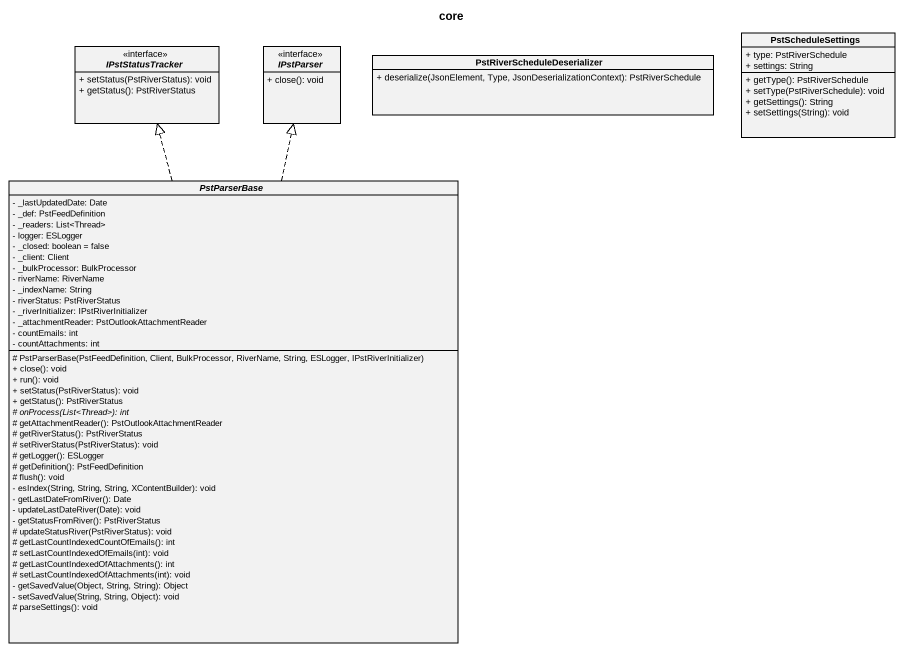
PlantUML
@startuml
title core
hide circle
hide empty members
skinparam classAttributeIconSize 0
interface IPstStatusTracker <<interface>> {
  + setStatus(PstRiverStatus): void
  + getStatus(): PstRiverStatus
}
interface IPstParser <<interface>> {
  + close(): void
}
class PstRiverScheduleDeserializer {
  + deserialize(JsonElement, Type, JsonDeserializationContext): PstRiverSchedule
}
class PstScheduleSettings {
  + type: PstRiverSchedule
  + settings: String
  + getType(): PstRiverSchedule
  + setType(PstRiverSchedule): void
  + getSettings(): String
  + setSettings(String): void
}
abstract class PstParserBase {
  - _lastUpdatedDate: Date
  - _def: PstFeedDefinition
  - _readers: List<Thread>
  - logger: ESLogger
  - _closed: boolean = false
  - _client: Client
  - _bulkProcessor: BulkProcessor
  - riverName: RiverName
  - _indexName: String
  - riverStatus: PstRiverStatus
  - _riverInitializer: IPstRiverInitializer
  - _attachmentReader: PstOutlookAttachmentReader
  - countEmails: int
  - countAttachments: int
  # PstParserBase(PstFeedDefinition, Client, BulkProcessor, RiverName, String, ESLogger, IPstRiverInitializer)
  + close(): void
  + run(): void
  + setStatus(PstRiverStatus): void
  + getStatus(): PstRiverStatus
  {abstract} # onProcess(List<Thread>): int
  # getAttachmentReader(): PstOutlookAttachmentReader
  # getRiverStatus(): PstRiverStatus
  # setRiverStatus(PstRiverStatus): void
  # getLogger(): ESLogger
  # getDefinition(): PstFeedDefinition
  # flush(): void
  - esIndex(String, String, String, XContentBuilder): void
  - getLastDateFromRiver(): Date
  - updateLastDateRiver(Date): void
  - getStatusFromRiver(): PstRiverStatus
  # updateStatusRiver(PstRiverStatus): void
  # getLastCountIndexedCountOfEmails(): int
  # setLastCountIndexedOfEmails(int): void
  # getLastCountIndexedOfAttachments(): int
  # setLastCountIndexedOfAttachments(int): void
  - getSavedValue(Object, String, String): Object
  - setSavedValue(String, String, Object): void
  # parseSettings(): void
}
PstParserBase .up.|> IPstStatusTracker
PstParserBase .up.|> IPstParser
@enduml
